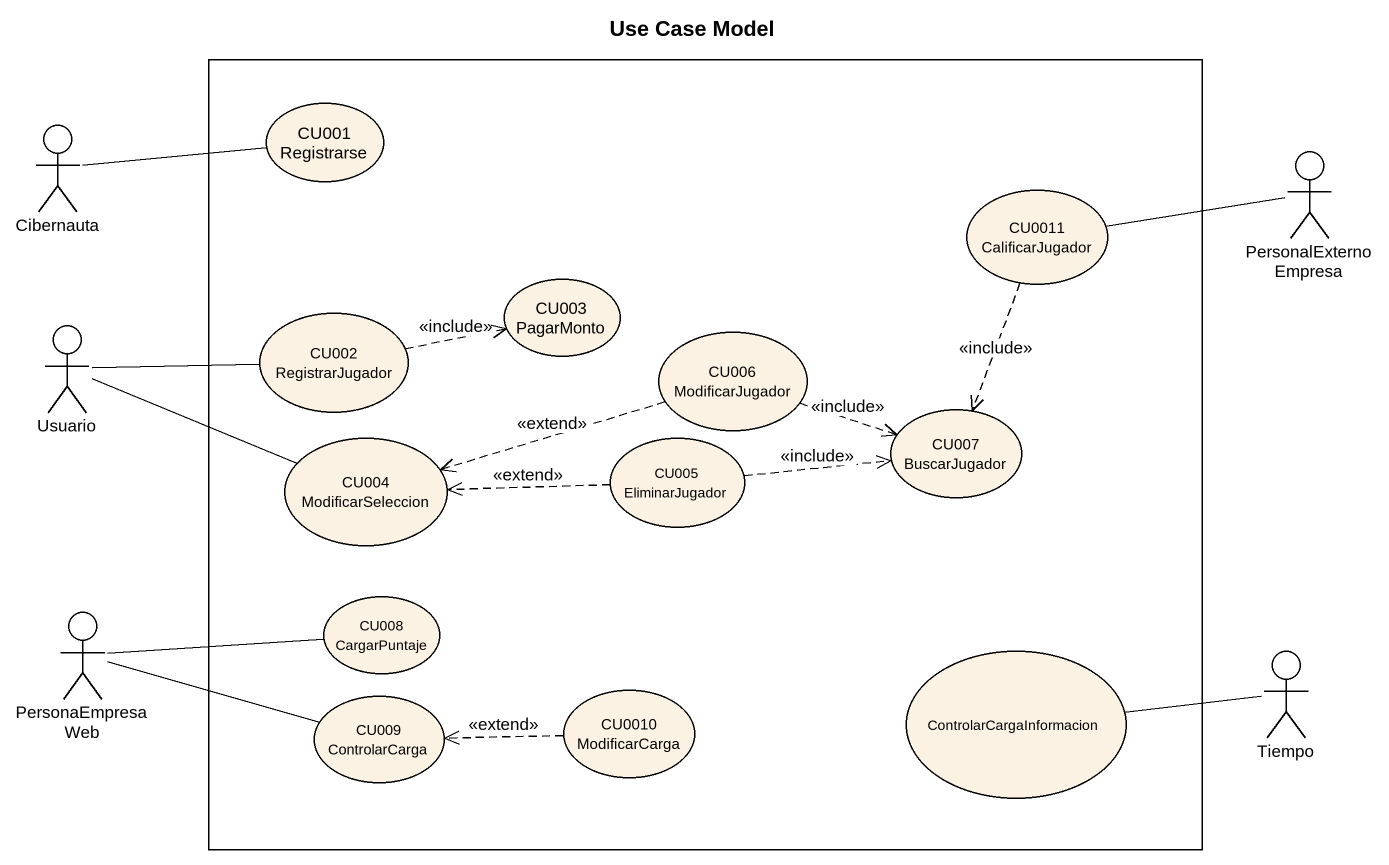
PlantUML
@startuml
title Use Case Model
rectangle " " as rectangle1 {
  usecase "CU001 Registrarse" as CU001_Registrarse
  usecase "CU0011 CalificarJugador" as CU0011_CalificarJugador
  usecase "CU002 RegistrarJugador" as CU002_RegistrarJugador
  usecase "CU003 PagarMonto" as CU003_PagarMonto
  usecase "CU006 ModificarJugador" as CU006_ModificarJugador
  usecase "CU004 ModificarSeleccion" as CU004_ModificarSeleccion
  usecase "CU005 EliminarJugador" as CU005_EliminarJugador
  usecase "CU007 BuscarJugador" as CU007_BuscarJugador
  usecase "CU008 CargarPuntaje" as CU008_CargarPuntaje
  usecase ControlarCargaInformacion
  usecase "CU009 ControlarCarga" as CU009_ControlarCarga
  usecase "CU0010 ModificarCarga" as CU0010_ModificarCarga
}
actor Cibernauta
actor PersonalExternoEmpresa
actor Usuario
actor PersonaEmpresaWeb
actor Tiempo
Cibernauta -right- CU001_Registrarse
PersonalExternoEmpresa -left- CU0011_CalificarJugador
CU0011_CalificarJugador ..> CU007_BuscarJugador : <<include>>
Usuario -right- CU002_RegistrarJugador
Usuario -right- CU004_ModificarSeleccion
CU002_RegistrarJugador .right.> CU003_PagarMonto : <<include>>
CU006_ModificarJugador .left.> CU004_ModificarSeleccion : <<extend>>
CU006_ModificarJugador .right.> CU007_BuscarJugador : <<include>>
CU005_EliminarJugador .left.> CU004_ModificarSeleccion : <<extend>>
CU005_EliminarJugador .right.> CU007_BuscarJugador : <<include>>
PersonaEmpresaWeb -right- CU008_CargarPuntaje
PersonaEmpresaWeb -right- CU009_ControlarCarga
Tiempo -left- ControlarCargaInformacion
CU0010_ModificarCarga .left.> CU009_ControlarCarga : <<extend>>
@enduml
